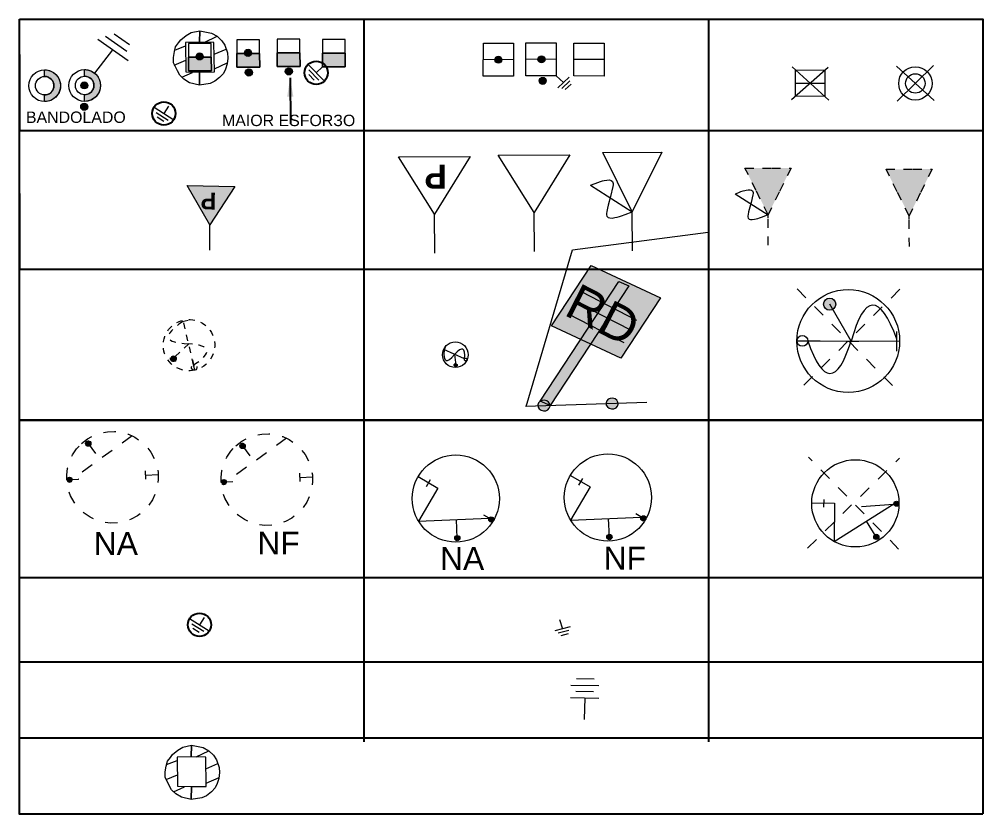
# Paper-space layout 'POSTES E EQUIPAMENTOS' of a CAD drawing. Extents: x -36 to 655, y -34 to 219.
# Drawn here: x 163.5 to 290.5, y 19.2 to 123.9 of the extents above; entities that cross this region are included whole.
import ezdxf

# ---------------------------------------------------------------- set-up
doc = ezdxf.new("R2010")
doc.units = 0
doc.header["$MEASUREMENT"] = 0
doc.linetypes.add('TRACEJADA', pattern=[3.45, 1.15, -1.15, 1.15])
doc.layers.get('0').update_dxf_attribs({"linetype": 'CONTINUOUS'})
doc.layers.add('Textos', color=7, linetype='CONTINUOUS')
doc.layers.add('TRAFO', color=7, linetype='CONTINUOUS')
doc.styles.get("Standard").update_dxf_attribs({"font": 'arial.ttf'})
doc.dimstyles.new('ISO-25', dxfattribs={"dimtxt": 2.5, "dimasz": 2.5, "dimexe": 1.25, "dimexo": 0.625, "dimtad": 1, "dimtxsty": 'Standard', "dimcen": 2.5, "dimadec": 0, "dimazin": 0, "dimtfac": 1, "dimtmove": 0, "dimatfit": 3, "dimfxl": 1, "dimarcsym": 0})

# ---------------------------------------------------------------- blocks, each defined once
blk = doc.blocks.new('TRAFO PART. INST.')
at = {"layer": 'TRAFO'}
h = blk.add_hatch(color=7, dxfattribs=at)
h.dxf.hatch_style = 2
h.paths.add_polyline_path([(47.08, 271.74), (44.09, 276.9), (50.34, 276.79)])
at = {"layer": 'TRAFO', "color": 7, "lineweight": 0}
blk.add_lwpolyline([(47.08, 271.74), (44.09, 276.9), (50.34, 276.79)], close=True, dxfattribs=at)
blk.add_lwpolyline([(47.08, 268.39), (47.08, 271.74)], dxfattribs=at)
at = {"layer": 'TRAFO', "color": 7, "true_color": 0xffffff, "insert": (47.92, 273.74), "char_height": 2.2232, "attachment_point": 1, "rotation": 179.7591}
blk.add_mtext('{\\fArial|b1|i0|c0;P}', dxfattribs=at)
blk = doc.blocks.new('Clipboard6679')
h = blk.add_hatch(color=16)
edge = h.paths.add_edge_path()
edge.add_ellipse((2.588865, 3.237066), major_axis=(0, 0.807861), ratio=0.9563320019, start_angle=0, end_angle=360)
at = {"color": 16, "lineweight": 0, "true_color": 0x800000}
for points in [[(3.5402, 12.70996), (3.999976, 12.938455), (4.589115, 13.164232), (5.052109, 13.29811)], [(5.008921, 12.934927), (4.070532, 12.275232), (3.692605, 11.98055)], [(6.522337, 13.29476), (4.939785, 12.920061)], [(6.660063, 13.506427), (7.055032, 13.506427), (7.718254, 13.446455), (8.273129, 13.337828)], [(9.798246, 12.786208), (10.304115, 12.511594), (10.879143, 12.112955), (11.146898, 11.885983)], [(1.142015, 10.561312), (1.361198, 10.874705), (1.816282, 11.403871), (2.211943, 11.780028)], [(2.46164, 10.91998), (2.080865, 10.528982), (1.696337, 10.02451), (1.488388, 9.629709)], [(5.712907, 11.057382), (5.338701, 12.640051)], [(12.24806, 10.695745), (12.300837, 10.62776), (12.653615, 10.066844), (12.946421, 9.488288), (13.028433, 9.274286)], [(0.000586, 7.551763), (0.017115, 7.724399), (0.147643, 8.387621), (0.352254, 9.047316), (0.386013, 9.126671)], [(1.800615, 8.172584), (1.862143, 8.112455), (2.310171, 7.847871), (2.899309, 7.625621), (3.277728, 7.530098)], [(6.461319, 7.892045), (6.087113, 9.474714)], [(13.45176, 7.708313), (13.510865, 7.092927), (13.510865, 6.447344), (13.476315, 6.08649)], [(0.388682, 4.355806), (0.292282, 4.605844), (0.126476, 5.191455), (0.013587, 5.787649), (0, 5.929911)], [(4.879148, 7.258334), (5.499282, 7.195232), (6.500708, 7.139598)], [(6.642282, 7.131732), (5.469575, 6.004954)], [(7.630949, 7.035842), (6.642282, 7.131732)], [(7.209731, 4.726708), (6.835525, 6.309377)], [(10.752799, 6.211322), (10.618087, 6.299177), (10.081865, 6.53201), (9.415115, 6.733094), (9.234538, 6.770814)], [(2.217828, 1.707096), (2.052643, 1.847121), (1.579921, 2.344538), (1.163643, 2.88076), (1.139673, 2.918495)], [(4.296868, 4.878176), (3.124162, 3.751398)], [(7.958143, 1.561371), (7.583937, 3.14404)], [(10.529901, 3.541928), (10.738032, 3.748594), (11.111976, 4.21426), (11.351865, 4.644649), (11.418634, 4.878341)], [(13.12498, 4.503045), (13.112226, 4.461205), (12.840587, 3.819149), (12.501921, 3.205316), (12.39689, 3.053811)], [(5.063432, 0.197484), (4.419782, 0.393677), (3.777726, 0.661788), (3.551306, 0.784702)], [(8.286226, 0.174955), (7.686504, 0.062066), (7.058559, 0.002094), (6.673316, 0)], [(8.286226, 0.174955), (8.021643, 0.164371), (7.750004, 0.263149), (7.541865, 0.460705), (7.432504, 0.704121), (7.418393, 0.972232), (7.503885, 1.207336)], [(7.958143, 1.561371), (8.850671, 2.157566), (9.29428, 2.487694)], [(8.783919, 1.10226), (8.815393, 1.032205), (8.829504, 0.764094), (8.730726, 0.495982), (8.529643, 0.284316), (8.286226, 0.174955)], [(8.538252, 0.245884), (8.286226, 0.174955)], [(11.347807, 1.817653), (11.147254, 1.628399), (10.611032, 1.212121), (10.046587, 0.859344)]]:
    blk.add_lwpolyline(points, dxfattribs=at)
at = {"color": 7, "lineweight": 0}
for points in [[(2.775837, 2.439788), (2.486559, 2.429205), (2.186698, 2.545621), (1.953865, 2.778455), (1.833921, 3.057149), (1.816282, 3.364066), (1.839774, 3.435353)], [(3.094226, 3.823728), (3.220337, 3.695677), (3.343809, 3.416982), (3.361448, 3.110066), (3.255615, 2.799621), (3.040421, 2.559732), (2.872762, 2.483727)], [(8.286226, 0.174955), (7.936976, 1.656621)]]:
    blk.add_lwpolyline(points, dxfattribs=at)
at = {"color": 140, "lineweight": 0, "true_color": 0x00c9ff}
blk.add_lwpolyline([(7.647698, 2.866649), (8.046337, 1.205066)], dxfattribs=at)
blk = doc.blocks.new('Clipboard1917')
at = {"color": 7, "lineweight": 0}
for points in [[(2.137834, 2.684639), (2.688167, 5.461)], [(3.961695, 2.321278), (0.310445, 3.044473)], [(3.65125, 0.691445), (0, 1.414639)], [(3.118556, 1.594556), (0.85725, 2.042584)], [(2.737556, 0), (0.47625, 0.448028)]]:
    blk.add_lwpolyline(points, dxfattribs=at)
blk = doc.blocks.new('Clipboard2240')
h = blk.add_hatch(color=16)
h.dxf.hatch_style = 2
h.paths.add_polyline_path([(1.925284, 0.244298), (1.812395, 0.14552), (1.657173, 0.156104), (1.55134, 0.268992), (1.554868, 0.417159), (1.667757, 0.515937), (1.822979, 0.508881), (1.928812, 0.395992)])
at = {"color": 16, "lineweight": 0, "true_color": 0x800000}
for points in [[(0.373062, 2.660826), (0.097895, 2.068159)], [(2.898951, 1.12977), (0.157868, 2.39977)], [(0.207257, 2.308048), (0.193145, 1.76477), (0.228423, 1.359076), (0.320145, 1.087437), (0.468312, 0.946326), (0.669395, 0.942798), (0.926923, 1.069798), (1.237368, 1.334381), (1.600729, 1.729492)], [(2.898951, 1.12977), (2.927173, 1.630715), (2.898951, 2.011715), (2.817812, 2.27277), (2.683757, 2.406826), (2.493257, 2.420937), (2.24984, 2.315104), (1.953507, 2.08227), (1.600729, 1.729492)], [(1.600729, 1.729492), (1.74184, 0.332492)]]:
    blk.add_lwpolyline(points, dxfattribs=at)
at = {"color": 7, "lineweight": 0}
blk.add_lwpolyline([(1.925284, 0.244298), (1.812395, 0.14552), (1.657173, 0.156104), (1.55134, 0.268992), (1.554868, 0.417159), (1.667757, 0.515937), (1.822979, 0.508881), (1.928812, 0.395992)], close=True, dxfattribs=at)
at = {"color": 16, "lineweight": 0, "true_color": 0x800000}
blk.add_lwpolyline([(3.223507, 0.978076), (3.121201, 0.886354), (2.987145, 0.893409), (2.895423, 0.992187), (2.898951, 1.12977), (3.001257, 1.221492), (3.135312, 1.214437), (3.227034, 1.115659)], close=True, dxfattribs=at)
blk.add_circle((1.690687, 1.690687), 1.690687, dxfattribs=at)
blk = doc.blocks.new('Clipboard4108')
h = blk.add_hatch(color=7)
edge = h.paths.add_edge_path()
edge.add_arc((0.463903, 0.463903), 0.463903, 74.00623623, 434.00623623)
h = blk.add_hatch(color=7)
edge = h.paths.add_edge_path()
edge.add_arc((0.463903, 0.463903), 0.463903, 74.00623623, 434.00623623)
at = {"color": 7, "lineweight": 0}
blk.add_circle((0.463903, 0.463903), 0.463903, dxfattribs=at)
blk.add_circle((0.463903, 0.463903), 0.463903, dxfattribs=at)
blk = doc.blocks.new('Clipboard4908')
at = {"color": 7, "lineweight": 0}
blk.add_lwpolyline([(3.996452, 6.140027), (3.993759, 1.80861), (0.000197, 1.812748), (0.004598, 6.141078)], close=True, dxfattribs=at)
blk.add_lwpolyline([(3.996649, 3.975173), (0, 3.977603)], dxfattribs=at)
at = {"color": 15, "lineweight": 0, "true_color": 0x994533}
for points in [[(3.993759, 1.80861), (4.954319, 0.924896)], [(5.707398, 1.647893), (4.201241, 0.201899)], [(5.786673, 1.147483), (4.732914, 0.137204)], [(5.946601, 0.719911), (5.191815, 0)]]:
    blk.add_lwpolyline(points, dxfattribs=at)
blk = doc.blocks.new('Clipboard5160')
h = blk.add_hatch(color=7)
edge = h.paths.add_edge_path()
edge.add_arc((2.000116, 2.165666), 0.461257, 0, 360)
at = {"color": 7, "lineweight": 0}
blk.add_lwpolyline([(4.012179, 4.331378), (3.99352, 0), (0, 0.018859), (0.020355, 4.347143)], close=True, dxfattribs=at)
blk.add_lwpolyline([(4.004396, 2.166537), (0.007783, 2.183699)], dxfattribs=at)
blk.add_circle((2.000116, 2.165666), 0.461257, dxfattribs=at)
blk = doc.blocks.new('Clipboard5849')
at = {"color": 15, "lineweight": 0, "true_color": 0x994533}
for points in [[(0.596194, 2.162528), (1.008944, 0.924278)], [(2.017889, 1.192389), (0, 0.656167)], [(1.845028, 0.716139), (0.433916, 0.342195)], [(1.778, 0.264584), (0.769055, 0)]]:
    blk.add_lwpolyline(points, dxfattribs=at)
blk = doc.blocks.new('Clipboard7720')
h = blk.add_hatch(color=7)
h.dxf.hatch_style = 2
h.paths.add_polyline_path([(4.769556, 3.866444), (4.893028, 2.067278), (1.901472, 1.859139), (1.774472, 3.654778)])
at = {"color": 7, "lineweight": 0}
for points in [[(4.769556, 3.866444), (4.642556, 5.662083), (1.651, 5.453944), (1.774472, 3.654778)], [(4.769556, 3.866444), (4.893028, 2.067278), (1.901472, 1.859139), (1.774472, 3.654778)], [(4.893028, 2.067278), (4.769556, 3.866444), (1.774472, 3.654778), (1.901472, 1.859139)]]:
    blk.add_lwpolyline(points, close=True, dxfattribs=at)
at = {"color": 252, "lineweight": 0, "true_color": 0x969696}
blk.add_lwpolyline([(4.769556, 3.866444), (1.774472, 3.654778)], dxfattribs=at)
at = {"color": 24, "lineweight": 0, "true_color": 0x993300}
for points in [[(0, 2.014361), (2.314222, 0)], [(0.169334, 1.30175), (1.583972, 0.070555)], [(1.901472, 1.859139), (1.157111, 1.005417)], [(0.211667, 0.6985), (0.98425, 0.028222)]]:
    blk.add_lwpolyline(points, dxfattribs=at)
blk = doc.blocks.new('Clipboard7802')
at = {"color": 3}
blk.add_circle((1.532896, 1.532896), 1.532896, dxfattribs=at)
at = {"color": 1, "rotation": 355.548826}
blk.add_blockref('Clipboard7720', (0.301245, 0.620314), dxfattribs=at)
blk = doc.blocks.new('Clipboard8027')
h = blk.add_hatch(color=7)
h.dxf.hatch_style = 2
h.paths.add_polyline_path([(3, 1.81), (3.01, 0.01), (0.01, 0), (0, 1.8)])
at = {"color": 7, "lineweight": 0}
for points in [[(3, 1.81), (3, 3.61), (0, 3.6), (0, 1.8)], [(3, 1.81), (3.01, 0.01), (0.01, 0), (0, 1.8)], [(3.01, 0.01), (3, 1.81), (0, 1.8), (0.01, 0)]]:
    blk.add_lwpolyline(points, close=True, dxfattribs=at)
blk = doc.blocks.new('Clipboard8442')
at = {"color": 1}
for name, p in [('Clipboard8027', (0, 0)), ('Clipboard4108', (1.001781, 1.431733))]:
    blk.add_blockref(name, p, dxfattribs=at)
blk = doc.blocks.new('Clipboard8370')
at = {"color": 1, "lineweight": 20, "flags": 128}
for points in [[(3.442693, 1.707189), (3.419326, 0), (2.126671, 0.308707), (1.384243, 0.756506), (0.838047, 1.287021), (0.507665, 1.84967), (0, 2.9464), (0.012759, 3.643313), (0.112829, 4.416443), (0.284971, 5.048214), (0.681479, 5.551264), (0.978838, 5.953076), (1.672134, 6.531782), (2.312004, 6.914963), (3.456912, 7.148384), (3.438918, 5.631104), (1.58209, 5.602119), (1.608369, 1.747738), (3.442693, 1.707189)], [(3.438918, 5.631104), (3.456912, 7.148384), (5.020505, 6.852179), (5.753553, 6.422097), (6.361182, 5.83526), (6.758316, 5.25216), (7.106897, 4.226238), (7.166928, 3.556235), (7.077309, 2.777489), (6.854175, 2.110464), (6.584571, 1.540705), (6.083117, 1.008223), (5.431299, 0.506478), (4.818441, 0.213651), (3.419326, 0), (3.442693, 1.707189), (5.39207, 1.720713), (5.338559, 5.592458), (3.438918, 5.631104)], [(4.056969, 5.618531), (5.753553, 6.422097)], [(0.163973, 4.604145), (1.594463, 5.157681)], [(5.359748, 4.059371), (6.932606, 4.739199)], [(0.102016, 2.637035), (1.607922, 3.257651)], [(5.386094, 2.153128), (7.093535, 2.918486)], [(1.111145, 1.021764), (2.519137, 1.663883)]]:
    blk.add_lwpolyline(points, dxfattribs=at)
blk = doc.blocks.new('Clipboard8451')
at = {"color": 1}
for name, p in [('Clipboard8027', (0, 0)), ('Clipboard4108', (1.001781, 1.431733))]:
    blk.add_blockref(name, p, dxfattribs=at)
blk = doc.blocks.new('Clipboard8471')
at = {"color": 1}
for name, p in [('Clipboard8370', (0, 0)), ('Clipboard8451', (1.979045, 1.871291))]:
    blk.add_blockref(name, p, dxfattribs=at)
blk = doc.blocks.new('Clipboard8739')
at = {"color": 24, "lineweight": 0, "true_color": 0x993300}
for points in [[(0.235658, 2.355388), (2.832103, 0.714971)], [(0.510825, 1.674527), (2.098325, 0.672638)], [(2.137131, 2.489443), (1.533881, 1.533416)], [(0.644881, 1.085388), (1.509186, 0.538582)]]:
    blk.add_lwpolyline(points, dxfattribs=at)
at = {"color": 3}
blk.add_circle((1.534677, 1.534677), 1.534677, dxfattribs=at)
blk = doc.blocks.new('Clipboard10274')
h = blk.add_hatch(color=252)
h.dxf.hatch_style = 1
h.paths.add_polyline_path([(0, 10.17), (6.08, 10.18), (3.05, 4.03)])
at = {"color": 1, "linetype": 'TRACEJADA', "lineweight": 0}
blk.add_lwpolyline([(3.05, 4.03), (0, 10.17), (6.08, 10.18)], close=True, dxfattribs=at)
blk.add_lwpolyline([(3.07, 0), (3.05, 4.03)], dxfattribs=at)
blk = doc.blocks.new('Clipboard10296')
h = blk.add_hatch(color=252)
h.dxf.hatch_style = 1
h.paths.add_polyline_path([(1.28, 10.17), (7.36, 10.18), (4.33, 4.03)])
at = {"color": 1, "linetype": 'TRACEJADA', "lineweight": 0}
blk.add_lwpolyline([(4.33, 4.03), (1.28, 10.17), (7.36, 10.18)], close=True, dxfattribs=at)
at = {"color": 1, "lineweight": 0}
for points in [[(0, 6.78), (4.33, 4.03)], [(0.03, 6.77), (0.48, 6.96), (0.75, 7.07), (1.05, 7.17), (1.26, 7.23), (1.44, 7.27), (1.7, 7.31), (1.96, 7.31), (2.14, 7.27), (2.28, 7.16), (2.36, 6.95), (2.35, 6.8), (2.33, 6.64), (2.08, 5.63), (1.85, 4.73), (1.77, 4.41), (1.69, 4.07), (1.65, 3.86), (1.66, 3.73), (1.72, 3.57), (1.85, 3.45), (2.01, 3.4), (2.25, 3.39), (2.54, 3.43), (2.76, 3.48), (2.99, 3.54), (3.21, 3.62), (3.59, 3.76), (4.33, 4.04)]]:
    blk.add_lwpolyline(points, dxfattribs=at)
at = {"color": 1, "linetype": 'TRACEJADA', "lineweight": 0}
blk.add_lwpolyline([(4.35, 0), (4.33, 4.03)], dxfattribs=at)
blk = doc.blocks.new('Clipboard20887')
h = blk.add_hatch(color=7)
h.dxf.hatch_style = 2
h.paths.add_polyline_path([(2.194277, 4.176889), (2.317749, 4.166305), (2.487083, 4.141611), (2.709333, 4.085166), (2.899833, 4.018139), (3.065638, 3.940527), (3.231444, 3.838222), (3.428999, 3.693583), (3.630083, 3.503083), (3.742972, 3.369027), (3.859388, 3.199694), (3.961694, 3.023305), (4.042833, 2.832805), (4.106333, 2.642305), (4.155722, 2.402416), (4.180416, 2.106083), (4.155722, 1.774472), (4.088694, 1.481666), (3.986388, 1.213555), (3.912305, 1.068916), (3.79236, 0.881944), (3.693583, 0.751416), (3.545416, 0.592666), (3.418416, 0.47625), (3.256138, 0.356305), (3.111499, 0.264583), (2.928055, 0.176389), (2.719916, 0.098777), (2.55411, 0.052916), (2.321277, 0.014111), (2.088444, 0), (2.088444, 0.871361), (2.26836, 0.885472), (2.455333, 0.927805), (2.599972, 0.98425), (2.702277, 1.037166), (2.825749, 1.118305), (2.928055, 1.202972), (3.090333, 1.393472), (3.164416, 1.513416), (3.227916, 1.654527), (3.291416, 1.880305), (3.305527, 2.155472), (3.249083, 2.469444), (3.150305, 2.691694), (3.090333, 2.786944), (3.016249, 2.885722), (2.942166, 2.963333), (2.783416, 3.090333), (2.691694, 3.150305), (2.58586, 3.203222), (2.462388, 3.252611), (2.335388, 3.284361), (2.155472, 3.309055), (2.088444, 3.309055), (2.088444, 4.180416), (2.10961, 4.180416), (2.134305, 4.180416)])
at = {"color": 24, "lineweight": 0, "true_color": 0x993300}
for points in [[(3.817055, 8.180916), (7.817555, 5.383389)], [(4.84011, 8.576027), (7.641166, 6.618111)], [(5.997222, 8.886472), (8.000999, 7.485944)], [(3.428999, 3.693583), (5.817305, 6.780389)]]:
    blk.add_lwpolyline(points, dxfattribs=at)
at = {"color": 7, "lineweight": 0}
blk.add_lwpolyline([(2.194277, 4.176889), (2.317749, 4.166305), (2.487083, 4.141611), (2.709333, 4.085166), (2.899833, 4.018139), (3.065638, 3.940527), (3.231444, 3.838222), (3.428999, 3.693583), (3.630083, 3.503083), (3.742972, 3.369027), (3.859388, 3.199694), (3.961694, 3.023305), (4.042833, 2.832805), (4.106333, 2.642305), (4.155722, 2.402416), (4.180416, 2.106083), (4.155722, 1.774472), (4.088694, 1.481666), (3.986388, 1.213555), (3.912305, 1.068916), (3.79236, 0.881944), (3.693583, 0.751416), (3.545416, 0.592666), (3.418416, 0.47625), (3.256138, 0.356305), (3.111499, 0.264583), (2.928055, 0.176389), (2.719916, 0.098777), (2.55411, 0.052916), (2.321277, 0.014111), (2.088444, 0), (2.088444, 0.871361), (2.26836, 0.885472), (2.455333, 0.927805), (2.599972, 0.98425), (2.702277, 1.037166), (2.825749, 1.118305), (2.928055, 1.202972), (3.090333, 1.393472), (3.164416, 1.513416), (3.227916, 1.654527), (3.291416, 1.880305), (3.305527, 2.155472), (3.249083, 2.469444), (3.150305, 2.691694), (3.090333, 2.786944), (3.016249, 2.885722), (2.942166, 2.963333), (2.783416, 3.090333), (2.691694, 3.150305), (2.58586, 3.203222), (2.462388, 3.252611), (2.335388, 3.284361), (2.155472, 3.309055), (2.088444, 3.309055), (2.088444, 4.180416), (2.10961, 4.180416), (2.134305, 4.180416)], close=True, dxfattribs=at)
for radius in [2.090208, 1.218847]:
    blk.add_circle((2.090208, 2.090208), radius, dxfattribs=at)
blk = doc.blocks.new('Clipboard21030')
h = blk.add_hatch(color=7)
h.dxf.hatch_style = 2
h.paths.add_polyline_path([(2.194277, 4.176889), (2.317749, 4.166305), (2.487083, 4.141611), (2.709333, 4.085166), (2.899833, 4.018139), (3.065638, 3.940527), (3.231444, 3.838222), (3.428999, 3.693583), (3.630083, 3.503083), (3.742972, 3.369027), (3.859388, 3.199694), (3.961694, 3.023305), (4.042833, 2.832805), (4.106333, 2.642305), (4.155722, 2.402416), (4.180416, 2.106083), (4.155722, 1.774472), (4.088694, 1.481666), (3.986388, 1.213555), (3.912305, 1.068916), (3.79236, 0.881944), (3.693583, 0.751416), (3.545416, 0.592666), (3.418416, 0.47625), (3.256138, 0.356305), (3.111499, 0.264583), (2.928055, 0.176389), (2.719916, 0.098777), (2.55411, 0.052916), (2.321277, 0.014111), (2.088444, 0), (2.088444, 0.871361), (2.26836, 0.885472), (2.455333, 0.927805), (2.599972, 0.98425), (2.702277, 1.037166), (2.825749, 1.118305), (2.928055, 1.202972), (3.090333, 1.393472), (3.164416, 1.513416), (3.227916, 1.654527), (3.291416, 1.880305), (3.305527, 2.155472), (3.249083, 2.469444), (3.150305, 2.691694), (3.090333, 2.786944), (3.016249, 2.885722), (2.942166, 2.963333), (2.783416, 3.090333), (2.691694, 3.150305), (2.58586, 3.203222), (2.462388, 3.252611), (2.335388, 3.284361), (2.155472, 3.309055), (2.088444, 3.309055), (2.088444, 4.180416), (2.10961, 4.180416), (2.134305, 4.180416)])
at = {"color": 7, "lineweight": 0}
blk.add_lwpolyline([(2.194277, 4.176889), (2.317749, 4.166305), (2.487083, 4.141611), (2.709333, 4.085166), (2.899833, 4.018139), (3.065638, 3.940527), (3.231444, 3.838222), (3.428999, 3.693583), (3.630083, 3.503083), (3.742972, 3.369027), (3.859388, 3.199694), (3.961694, 3.023305), (4.042833, 2.832805), (4.106333, 2.642305), (4.155722, 2.402416), (4.180416, 2.106083), (4.155722, 1.774472), (4.088694, 1.481666), (3.986388, 1.213555), (3.912305, 1.068916), (3.79236, 0.881944), (3.693583, 0.751416), (3.545416, 0.592666), (3.418416, 0.47625), (3.256138, 0.356305), (3.111499, 0.264583), (2.928055, 0.176389), (2.719916, 0.098777), (2.55411, 0.052916), (2.321277, 0.014111), (2.088444, 0), (2.088444, 0.871361), (2.26836, 0.885472), (2.455333, 0.927805), (2.599972, 0.98425), (2.702277, 1.037166), (2.825749, 1.118305), (2.928055, 1.202972), (3.090333, 1.393472), (3.164416, 1.513416), (3.227916, 1.654527), (3.291416, 1.880305), (3.305527, 2.155472), (3.249083, 2.469444), (3.150305, 2.691694), (3.090333, 2.786944), (3.016249, 2.885722), (2.942166, 2.963333), (2.783416, 3.090333), (2.691694, 3.150305), (2.58586, 3.203222), (2.462388, 3.252611), (2.335388, 3.284361), (2.155472, 3.309055), (2.088444, 3.309055), (2.088444, 4.180416), (2.10961, 4.180416), (2.134305, 4.180416)], close=True, dxfattribs=at)
for radius in [2.090208, 1.218847]:
    blk.add_circle((2.090208, 2.090208), radius, dxfattribs=at)
blk = doc.blocks.new('Clipboard21181')
at = {"color": 1, "lineweight": 0, "true_color": 0xff0000}
for points in [[(0, 4.614334), (4.956528, 0.088195)], [(4.875389, 4.699), (0.081139, 0)]]:
    blk.add_lwpolyline(points, dxfattribs=at)
for centre, radius in [((2.481792, 2.354792), 2.196042), ((2.481792, 2.353028), 1.279701)]:
    blk.add_circle(centre, radius, dxfattribs=at)
blk = doc.blocks.new('Clipboard21233')
at = {"color": 1, "lineweight": 0, "true_color": 0xff0000}
blk.add_lwpolyline([(0.656166, 2.645833), (2.409472, 5.647972), (5.760861, 3.693583), (4.007555, 0.691445)], close=True, dxfattribs=at)
for points in [[(2.226027, 6.205361), (4.22275, 0)], [(1.538111, 4.155722), (4.885972, 2.197806)], [(0, 2.515306), (6.304138, 3.802945)]]:
    blk.add_lwpolyline(points, dxfattribs=at)
blk = doc.blocks.new('Clipboard21635')
h = blk.add_hatch(color=16)
edge = h.paths.add_edge_path()
edge.add_arc((13.390391, 7.81932), 0.799042, 0, 360)
at = {"color": 16, "lineweight": 0, "true_color": 0x800000}
for points in [[(8.4154, 16.259798), (8.447949, 17.885778)], [(12.118627, 13.30325), (11.155544, 13.768917), (10.284183, 14.139334), (9.508072, 14.4145), (8.827211, 14.594417), (8.238072, 14.682611), (7.744183, 14.672028), (7.345544, 14.566195), (7.038627, 14.368639), (6.826961, 14.072306), (6.710544, 13.68425), (6.68585, 13.200945), (6.756405, 12.618861), (6.922211, 11.945056), (7.179739, 11.176), (7.532516, 10.311695), (7.980544, 9.352139)], [(8.350301, 13.007839), (8.38285, 14.633818)], [(12.118627, 13.30325), (3.369739, 4.949472)], [(8.285202, 9.755879), (8.317751, 11.381859)], [(1.625728, 9.781701), (0, 9.82501)], [(4.877186, 9.695083), (3.251457, 9.738392)], [(3.7966, 5.005917), (4.840822, 4.529667), (5.782739, 4.152195), (6.618822, 3.8735), (7.3526, 3.697111), (7.980544, 3.6195), (8.502655, 3.640667), (8.922461, 3.764139), (9.236433, 3.986389), (9.444572, 4.307417), (9.550405, 4.727222), (9.550405, 5.249334), (9.444572, 5.870222), (9.236433, 6.589889), (8.922461, 7.411861), (8.502655, 8.329084), (7.980544, 9.352139)], [(8.128644, 9.608465), (6.502915, 9.651774)], [(7.980544, 9.352139), (13.388627, 7.821084)], [(11.380101, 9.521847), (9.754372, 9.565156)], [(14.631559, 9.435229), (13.00583, 9.478538)], [(17.883016, 9.348611), (16.257288, 9.39192)], [(8.220103, 6.503919), (8.252653, 8.129899)], [(2.720627, 6.131278), (4.516266, 4.247445)], [(8.155004, 3.25196), (8.187554, 4.87794)], [(8.089905, 0), (8.122455, 1.62598)]]:
    blk.add_lwpolyline(points, dxfattribs=at)
at = {"color": 7, "lineweight": 0}
blk.add_lwpolyline([(13.148739, 14.2875), (10.947405, 12.184945)], dxfattribs=at)
at = {"color": 5, "lineweight": 0, "true_color": 0x0000ff}
blk.add_lwpolyline([(8.446014, 9.792804), (7.270661, 8.668786)], dxfattribs=at)
at = {"color": 16, "lineweight": 0, "true_color": 0x800000}
for centre, radius in [((8.259239, 9.616722), 6.773333), ((12.633683, 13.793611), 0.712611)]:
    blk.add_circle(centre, radius, dxfattribs=at)
at = {"color": 7, "lineweight": 0}
blk.add_circle((13.390391, 7.81932), 0.799042, dxfattribs=at)
blk = doc.blocks.new('Clipboard11713')
at = {"color": 7, "lineweight": 0}
blk.add_lwpolyline([(4.744716, 5.152523), (0, 12.711301), (9.442935, 12.735167)], close=True, dxfattribs=at)
blk.add_lwpolyline([(4.758663, 0), (4.744716, 5.152523)], dxfattribs=at)
blk = doc.blocks.new('Clipboard11735')
at = {"color": 7, "lineweight": 0}
blk.add_lwpolyline([(4.744716, 5.152523), (0, 12.711301), (9.442935, 12.735167)], close=True, dxfattribs=at)
blk.add_lwpolyline([(4.758663, 0), (4.744716, 5.152523)], dxfattribs=at)
at = {"color": 7, "insert": (6.368163, 8.495705), "char_height": 3.157013, "attachment_point": 1, "rotation": 180.22197517}
blk.add_mtext('{\\fArial|b1|i0|c0;P}', dxfattribs=at)
blk = doc.blocks.new('Clipboard11824')
at = {"color": 7, "lineweight": 0}
blk.add_lwpolyline([(3.139722, 4.367389), (4.011084, 13.066889), (10.590389, 8.949972)], close=True, dxfattribs=at)
for points in [[(0.352778, 10.251722), (0.973667, 10.149416), (1.337028, 10.078861), (1.725084, 9.983611), (2.00025, 9.906), (2.215445, 9.831916), (2.525889, 9.697861), (2.804584, 9.525), (2.973917, 9.348611), (3.051528, 9.140472), (2.991556, 8.861778), (2.88925, 8.703028), (2.744611, 8.547805), (1.785056, 7.62), (0.938389, 6.805083), (0.627945, 6.50875), (0.306917, 6.198305), (0.134056, 6.00075), (0.045861, 5.852583), (0, 5.644444), (0.0635, 5.42925), (0.204611, 5.256389), (0.462139, 5.083528), (0.79375, 4.931833), (1.072445, 4.833055), (1.36525, 4.751916), (1.647472, 4.681361), (2.148417, 4.579055), (3.146778, 4.374444)], [(0.324556, 10.272889), (3.139722, 4.367389)], [(0.419806, 0), (3.139722, 4.367389)]]:
    blk.add_lwpolyline(points, dxfattribs=at)
blk = doc.blocks.new('Clipboard20308')
h = blk.add_hatch(color=16)
edge = h.paths.add_edge_path()
edge.add_arc((11.982097, 12.832291), 0.336903, 0, 360)
h = blk.add_hatch(color=16)
edge = h.paths.add_edge_path()
edge.add_arc((13.786556, 8.053916), 0.345722, 0, 360)
at = {"color": 16, "lineweight": 0, "true_color": 0x800000}
for points in [[(7.568454, 16.161806), (7.489472, 16.866305)], [(7.930836, 12.929444), (7.749645, 14.545625)], [(10.851445, 3.309055), (11.768667, 12.562416)], [(8.293217, 9.697083), (8.112026, 11.313264)], [(13.637464, 9.018054), (12.021279, 8.836901)], [(16.869833, 9.380361), (15.253649, 9.199208)], [(3.940355, 7.931135), (2.32417, 7.749981)], [(7.172725, 8.293441), (5.55654, 8.112288)], [(8.655598, 6.464722), (8.474408, 8.080903)], [(10.405094, 8.655748), (8.78891, 8.474594)], [(13.786556, 8.053916), (11.345333, 8.297333)], [(0.707986, 7.568828), (0, 7.489472)], [(5.020028, 4.109861), (6.896806, 6.462889)], [(6.896806, 6.462889), (10.851445, 3.309055)], [(6.462889, 5.0165), (5.655028, 5.662083)], [(9.01798, 3.232361), (8.836789, 4.848542)], [(9.380361, 0), (9.199171, 1.61618)]]:
    blk.add_lwpolyline(points, dxfattribs=at)
at = {"color": 7, "lineweight": 0}
blk.add_lwpolyline([(9.419167, 8.978194), (11.796889, 12.5095)], dxfattribs=at)
at = {"color": 16, "lineweight": 0, "true_color": 0x800000}
for centre, radius in [((8.60425, 8.600722), 5.74675), ((11.982097, 12.832291), 0.336903), ((13.786556, 8.053916), 0.345722)]:
    blk.add_circle(centre, radius, dxfattribs=at)
blk = doc.blocks.new('Clipboard21219')
h = blk.add_hatch(color=16)
edge = h.paths.add_edge_path()
edge.add_arc((10.415764, 3.003903), 0.336903, 0, 360)
h = blk.add_hatch(color=16)
edge = h.paths.add_edge_path()
edge.add_arc((5.940778, 0.53975), 0.345722, 0, 360)
at = {"color": 16, "lineweight": 0, "true_color": 0x800000}
for points in [[(0.79375, 8.660695), (3.390194, 7.133167)], [(1.894417, 7.358945), (2.420056, 8.251473)], [(3.390194, 7.133167), (0.8255, 2.772834)], [(0.8255, 2.772834), (10.117667, 3.178528)], [(5.940778, 0.53975), (5.834944, 2.988028)]]:
    blk.add_lwpolyline(points, dxfattribs=at)
at = {"color": 7, "lineweight": 0}
blk.add_lwpolyline([(10.742083, 2.811639), (9.42975, 3.580695)], dxfattribs=at)
at = {"color": 16, "lineweight": 0, "true_color": 0x800000}
for centre, radius in [((5.74675, 5.74675), 5.74675), ((10.415764, 3.003903), 0.336903), ((5.940778, 0.53975), 0.345722)]:
    blk.add_circle(centre, radius, dxfattribs=at)
blk = doc.blocks.new('Clipboard21571')
h = blk.add_hatch(color=96)
edge = h.paths.add_edge_path()
edge.add_arc((2.834632, 10.47424), 0.356306, 132.34143021, 492.34143021)
h = blk.add_hatch(color=96)
edge = h.paths.add_edge_path()
edge.add_arc((0.358536, 5.712178), 0.356306, 132.34143021, 492.34143021)
at = {"color": 96, "lineweight": 0, "true_color": 0x008000}
for points in [[(4.835745, 11.935508), (5.385262, 12.037421), (6.312194, 12.065176), (6.451211, 12.048027)], [(8.605612, 11.494827), (7.291948, 10.536102)], [(8.039799, 11.722857), (8.128765, 11.697642), (8.983179, 11.303989), (9.475958, 10.973936)], [(1.964174, 10.497179), (2.741226, 11.098259), (3.307123, 11.405468)], [(2.594644, 10.737602), (2.850201, 10.829681), (3.097994, 10.714229), (3.189986, 10.456803), (3.074621, 10.21088), (2.818087, 10.117909), (2.579805, 10.23023)], [(2.834632, 10.47424), (3.793756, 9.160866)], [(0.679875, 8.807671), (0.761187, 8.984156), (1.293672, 9.779173), (1.617951, 10.126427)], [(5.978283, 9.577376), (4.664618, 8.618651)], [(10.667621, 9.87943), (11.097859, 9.323317), (11.538417, 8.512024)], [(3.350953, 7.659926), (2.037288, 6.7012)], [(0.019374, 5.666117), (0, 6.313172), (0.113532, 7.233544), (0.127607, 7.283201)], [(10.336049, 6.867068), (10.395241, 5.77554)], [(12.063499, 6.369823), (10.43975, 6.278656)], [(11.986373, 6.954332), (12.037471, 6.678787), (12.065089, 5.752004), (12.013704, 5.3363)], [(0.118548, 5.975539), (0.375082, 6.06851), (0.621897, 5.952167), (0.713976, 5.69661), (0.598525, 5.448817), (0.342076, 5.357715), (0.103089, 5.46852)], [(0.723624, 5.742475), (0.714227, 5.735617)], [(1.054721, 2.628692), (0.966917, 2.742203), (0.510395, 3.583143), (0.33553, 4.079154)], [(11.618929, 3.766365), (11.303241, 3.081747), (10.817575, 2.357023)], [(3.511621, 0.563149), (3.081932, 0.761162), (2.286581, 1.294017), (2.143458, 1.427689)], [(6.678615, 0.02795), (5.752895, 0), (5.057986, 0.085621)], [(9.657495, 1.226592), (9.323037, 0.967824), (8.482261, 0.511122), (8.249695, 0.429049)]]:
    blk.add_lwpolyline(points, dxfattribs=at)
at = {"color": 7, "lineweight": 0}
blk.add_lwpolyline([(0.025618, 5.695174), (1.542841, 5.779549)], dxfattribs=at)
at = {"color": 5, "lineweight": 0, "true_color": 0x0000ff}
blk.add_lwpolyline([(0.687091, 5.731959), (0.025618, 5.695174)], dxfattribs=at)
at = {"color": 140, "lineweight": 0, "true_color": 0x00c9ff}
blk.add_lwpolyline([(1.572743, 5.77816), (1.542841, 5.779549)], dxfattribs=at)
at = {"color": 96, "lineweight": 0, "true_color": 0x008000}
blk.add_circle((2.834632, 10.47424), 0.356306, dxfattribs=at)
blk = doc.blocks.new('Clipboard21735')
at = {"lineweight": 0}
h = blk.add_hatch(color=16, dxfattribs=at)
edge = h.paths.add_edge_path()
edge.add_arc((2.834632, 10.47424), 0.356306, 132.34143021, 492.34143021)
h = blk.add_hatch(color=16, dxfattribs=at)
edge = h.paths.add_edge_path()
edge.add_arc((0.358536, 5.712178), 0.356306, 132.34143021, 492.34143021)
at = {"color": 16, "lineweight": 0, "true_color": 0x800000}
for points in [[(4.835745, 11.935508), (5.385262, 12.037421), (6.312194, 12.065176), (6.451211, 12.048027)], [(8.605612, 11.494827), (7.291948, 10.536102)], [(8.039799, 11.722857), (8.128765, 11.697642), (8.983179, 11.303989), (9.475958, 10.973936)], [(1.964174, 10.497179), (2.741226, 11.098259), (3.307123, 11.405468)], [(2.594644, 10.737602), (2.850201, 10.829681), (3.097994, 10.714229), (3.189986, 10.456803), (3.074621, 10.21088), (2.818087, 10.117909), (2.579805, 10.23023)], [(2.834632, 10.47424), (3.793756, 9.160866)], [(0.679875, 8.807671), (0.761187, 8.984156), (1.293672, 9.779173), (1.617951, 10.126427)], [(5.978283, 9.577376), (4.664618, 8.618651)], [(10.667621, 9.87943), (11.097859, 9.323317), (11.538417, 8.512024)], [(3.350953, 7.659926), (2.037288, 6.7012)], [(0.019374, 5.666117), (0, 6.313172), (0.113532, 7.233544), (0.127607, 7.283201)], [(10.336049, 6.867068), (10.395241, 5.77554)], [(12.063499, 6.369823), (10.43975, 6.278656)], [(11.986373, 6.954332), (12.037471, 6.678787), (12.065089, 5.752004), (12.013704, 5.3363)], [(0.025618, 5.695174), (1.542841, 5.779549)], [(0.687091, 5.731959), (0.025618, 5.695174)], [(0.118548, 5.975539), (0.375082, 6.06851), (0.621897, 5.952167), (0.713976, 5.69661), (0.598525, 5.448817), (0.342076, 5.357715), (0.103089, 5.46852)], [(0.723624, 5.742475), (0.714227, 5.735617)], [(1.572743, 5.77816), (1.542841, 5.779549)], [(1.054721, 2.628692), (0.966917, 2.742203), (0.510395, 3.583143), (0.33553, 4.079154)], [(11.618929, 3.766365), (11.303241, 3.081747), (10.817575, 2.357023)], [(3.511621, 0.563149), (3.081932, 0.761162), (2.286581, 1.294017), (2.143458, 1.427689)], [(6.678615, 0.02795), (5.752895, 0), (5.057986, 0.085621)], [(9.657495, 1.226592), (9.323037, 0.967824), (8.482261, 0.511122), (8.249695, 0.429049)]]:
    blk.add_lwpolyline(points, dxfattribs=at)
blk.add_circle((2.834632, 10.47424), 0.356306, dxfattribs=at)
blk = doc.blocks.new('Clipboard31395')
at = {"lineweight": 0}
h = blk.add_hatch(color=96, dxfattribs=at)
edge = h.paths.add_edge_path()
edge.add_arc((10.415764, 3.003903), 0.336903, 0, 360)
h = blk.add_hatch(color=96, dxfattribs=at)
edge = h.paths.add_edge_path()
edge.add_arc((5.940778, 0.53975), 0.345722, 0, 360)
at = {"color": 96, "lineweight": 0, "true_color": 0x008000}
for points in [[(0.79375, 8.660695), (3.390194, 7.133167)], [(1.894417, 7.358945), (2.420056, 8.251473)], [(3.390194, 7.133167), (0.8255, 2.772834)], [(0.8255, 2.772834), (10.117667, 3.178528)], [(5.940778, 0.53975), (5.834944, 2.988028)], [(10.742083, 2.811639), (9.42975, 3.580695)]]:
    blk.add_lwpolyline(points, dxfattribs=at)
for centre, radius in [((5.74675, 5.74675), 5.74675), ((10.415764, 3.003903), 0.336903), ((5.940778, 0.53975), 0.345722)]:
    blk.add_circle(centre, radius, dxfattribs=at)
blk = doc.blocks.new('TERRA3_MP')
at = {"color": 24, "lineweight": 0, "true_color": 0x993300}
for points in [[(0, 0), (-0.60325, -0.956027)], [(-1.901473, -0.134055), (0.694972, -1.774472)], [(-1.626306, -0.814916), (-0.038806, -1.816805)], [(-1.49225, -1.404055), (-0.627945, -1.950861)]]:
    blk.add_lwpolyline(points, dxfattribs=at)
at = {"color": 3}
blk.add_circle((-0.602455, -0.954766), 1.534677, dxfattribs=at)
blk = doc.blocks.new('BASE_MP')
at = {"color": 1, "lineweight": 20, "flags": 128}
for points in [[(-0.025476, -1.86131), (-0.048843, -3.568499), (-1.341498, -3.259792), (-2.083926, -2.811993), (-2.630122, -2.281478), (-2.960504, -1.718829), (-3.468169, -0.622099), (-3.45541, 0.074814), (-3.35534, 0.847944), (-3.183198, 1.479715), (-2.78669, 1.982764), (-2.489332, 2.384576), (-1.796035, 2.963282), (-1.156165, 3.346464), (-0.011257, 3.579885), (-0.029251, 2.062605), (-1.886079, 2.03362), (-1.8598, -1.820761), (-0.025476, -1.86131)], [(-0.029251, 2.062605), (-0.011257, 3.579885), (1.552336, 3.283679), (2.285384, 2.853597), (2.893013, 2.26676), (3.290146, 1.683661), (3.638728, 0.657738), (3.698759, -0.012264), (3.60914, -0.79101), (3.386006, -1.458036), (3.116402, -2.027794), (2.614948, -2.560276), (1.96313, -3.062021), (1.350272, -3.354848), (-0.048843, -3.568499), (-0.025476, -1.86131), (1.923901, -1.847786), (1.87039, 2.023958), (-0.029251, 2.062605)], [(0.5888, 2.050031), (2.285384, 2.853597)], [(-3.304196, 1.035646), (-1.873706, 1.589182)], [(1.891579, 0.490871), (3.464437, 1.170699)], [(-3.366153, -0.931464), (-1.860247, -0.310849)], [(1.917925, -1.415372), (3.625366, -0.650013)], [(-2.357024, -2.546735), (-0.949032, -1.904616)]]:
    blk.add_lwpolyline(points, dxfattribs=at)
blk = doc.blocks.new('Clipboard16601')
at = {"true_color": 0xff0000}
h = blk.add_hatch(color=1, dxfattribs=at)
h.dxf.hatch_style = 2
h.paths.add_polyline_path([(8.64, 19.18), (17.78, 14.93), (12.56, 6.97), (3.42, 11.23)])
h = blk.add_hatch(color=1, dxfattribs=at)
h.dxf.hatch_style = 2
h.paths.add_polyline_path([(13.6, 16.51), (3.23, 0.74), (1.93, 1.29), (12.3, 17.06)])
h = blk.add_hatch(color=1, dxfattribs=at)
edge = h.paths.add_edge_path()
edge.add_ellipse((2.42, 0.72), major_axis=(0.803, -0.086), ratio=0.884279, start_angle=0, end_angle=360)
h = blk.add_hatch(color=1, dxfattribs=at)
edge = h.paths.add_edge_path()
edge.add_ellipse((11.41, 0.98), major_axis=(0.803, -0.086), ratio=0.884279, start_angle=0, end_angle=360)
at = {"color": 1, "lineweight": 0, "true_color": 0xff0000}
for points in [[(0.1, 0.61), (6.17, 21.26), (24.07, 23.55)], [(0, 0.65), (15.97, 1.18)]]:
    blk.add_lwpolyline(points, dxfattribs=at)
for points in [[(8.64, 19.18), (17.78, 14.93), (12.56, 6.97), (3.42, 11.23)], [(13.6, 16.51), (3.23, 0.74), (1.93, 1.29), (12.3, 17.06)]]:
    blk.add_lwpolyline(points, close=True, dxfattribs=at)
at = {"color": 3, "lineweight": 0, "true_color": 0x00ff00}
for points in [[(7.32, 15.73), (14.64, 11.98)], [(6.52, 14.44), (13.84, 10.69)], [(5.63, 12.79), (12.95, 9.04)]]:
    blk.add_lwpolyline(points, dxfattribs=at)
at = {"color": 7, "lineweight": 0}
for centre in [(2.42, 0.72), (11.41, 0.98)]:
    blk.add_ellipse(centre, major_axis=(0.803, -0.086), ratio=0.884279, start_param=0, end_param=6.283185, dxfattribs=at)
at = {"color": 7, "insert": (7.06, 16.95), "char_height": 4.7227, "attachment_point": 1, "rotation": 332.9115}
blk.add_mtext('{\\fArial|b0|i0|c0;RD}', dxfattribs=at)

psp = doc.layouts.new('POSTES E EQUIPAMENTOS')

# ---------------------------------------------------------------- hatches: boundary and pattern name
h = psp.add_hatch(color=7)
edge = h.paths.add_edge_path()
edge.add_arc((232.37, 118.58), 0.461, 0, 360)
h = psp.add_hatch(color=7)
edge = h.paths.add_edge_path()
edge.add_arc((232.53, 115.75), 0.461, 0, 360)

# ---------------------------------------------------------------- linework, layer by layer
psp.add_lwpolyline([(163.54, 123.86), (290.53, 123.86), (290.53, 71.04), (163.54, 71.04)], close=True)
for points in [[(208.95, 123.86), (208.95, 28.65)], [(254.37, 123.86), (254.37, 28.65)], [(290.53, 120.92), (290.53, 29.2)], [(163.54, 119.23), (163.54, 109.23), (290.45, 109.23)], [(163.54, 100.92), (163.54, 90.92), (290.53, 90.92)], [(163.53, 89.8), (163.53, 71.04), (290.53, 71.04)], [(163.53, 71.04), (163.53, 50.32), (290.53, 50.32)], [(163.53, 50.32), (163.53, 39.2), (290.53, 39.2)], [(163.53, 39.2), (163.53, 29.2), (290.53, 29.2)], [(163.53, 29.2), (163.53, 19.2), (290.53, 19.2)], [(290.53, 29.2), (290.53, 19.2)]]:
    psp.add_lwpolyline(points)
at = {"color": 7, "lineweight": 0}
psp.add_lwpolyline([(240.64, 120.71), (240.62, 116.38), (236.62, 116.4), (236.64, 120.73)], close=True, dxfattribs=at)
psp.add_lwpolyline([(240.63, 118.55), (236.63, 118.56)], dxfattribs=at)
for centre in [(232.37, 118.58), (232.53, 115.75)]:
    psp.add_circle(centre, 0.461, dxfattribs=at)

# ---------------------------------------------------------------- block references
at = {"color": 1}
for name, p in [('Clipboard20887', (170.06, 113.05)), ('Clipboard8471', (183.86, 115.2)), ('Clipboard8442', (192.22, 117.55)), ('Clipboard8027', (197.53, 117.65)), ('Clipboard7802', (201.14, 115.28)), ('Clipboard5160', (224.69, 116.37)), ('Clipboard4908', (230.32, 114.61)), ('Clipboard21030', (164.79, 113.02)), ('Clipboard4108', (193.33, 116.39)), ('Clipboard4108', (198.6, 116.53)), ('Clipboard21181', (279.17, 113.06)), ('Clipboard4108', (171.64, 114.69)), ('Clipboard4108', (171.63, 111.87)), ('Clipboard8739', (181.06, 109.92)), ('Clipboard11735', (213.53, 93.05)), ('Clipboard11713', (226.68, 93.27)), ('Clipboard10296', (257.91, 94.09)), ('Clipboard10274', (277.79, 93.94)), ('Clipboard2240', (219.32, 77.98)), ('Clipboard5849', (234.13, 42.63))]:
    psp.add_blockref(name, p, dxfattribs=at)
for name, p, rotation in [('Clipboard21233', (266.59, 111.1), 30.018367), ('Clipboard11824', (244, 93.13), 32.099453), ('Clipboard21635', (285.43, 82.68), 136.1124), ('Clipboard1917', (239.7, 37.48), 190.144935)]:
    psp.add_blockref(name, p, dxfattribs=dict(at, rotation=rotation))
for name, p in [('Clipboard16601', (230.27, 72.25)), ('Clipboard21571', (169.79, 57.49)), ('Clipboard21735', (190.13, 57.18)), ('Clipboard31395', (215.33, 54.97)), ('Clipboard21219', (235.38, 55.11)), ('TERRA3_MP', (187.89, 45.05)), ('BASE_MP', (186.24, 24.63))]:
    psp.add_blockref(name, p)
at = {"color": 1, "xscale": 0.5, "yscale": 0.5, "zscale": 0.5}
psp.add_blockref('Clipboard6679', (182.54, 77.55), dxfattribs=at)
at = {"rotation": 308.0234699999999}
psp.add_blockref('Clipboard20308', (261.67, 61.57), dxfattribs=at)
at = {"layer": 'TRAFO'}
psp.add_blockref('TRAFO PART. INST.', (141.59, -174.94), dxfattribs=at)

# ---------------------------------------------------------------- texts
at = {"attachment_point": 1}
for s, insert, char_height, width in [('BANDOLADO ', (164.41, 111.71), 1.5, 58.6612), ('\\pxqc;MAIOR ESFORЗO', (169.71, 111.29), 1.5, 58.6612), ('NA', (173.35, 56.3), 3, 117.3224), ('NF', (194.92, 56.36), 3, 117.3224), ('NA', (219, 54.32), 3, 117.3224), ('NF', (240.56, 54.37), 3, 117.3224)]:
    psp.add_mtext(s, dxfattribs=dict(at, insert=insert, char_height=char_height, width=width))

# ---------------------------------------------------------------- leaders
at = {"layer": 'Textos', "color": 1, "lineweight": 0}
psp.add_leader([(199.23, 116.15), (199.29, 110.11)], dimstyle='ISO-25', override={"dimgap": 2, "dimtad": 0}, dxfattribs=at)

doc.saveas('drawing.dxf')
